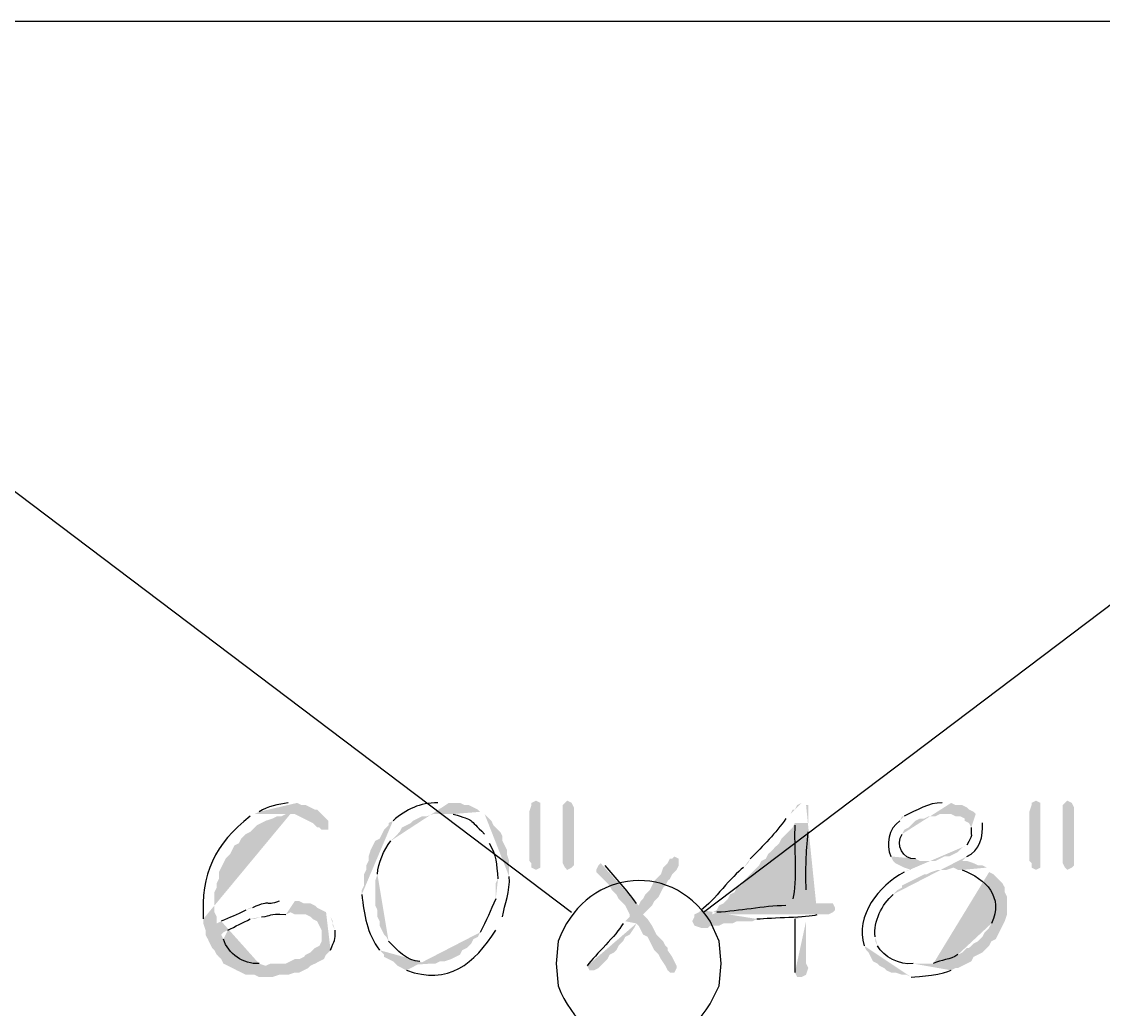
# Model space of a CAD drawing. Header units: inches. Extents: x -167 to 6071, y -6287 to -2731.
# Drawn here: x 1340.95 to 1366.79, y -5959.16 to -5935.56 of the extents above; entities that cross this region are included whole.
import ezdxf

# ---------------------------------------------------------------- set-up
doc = ezdxf.new("R2010")
doc.units = ezdxf.units.IN
doc.header["$LTSCALE"] = 96
doc.header["$MEASUREMENT"] = 0
doc.layers.add('PDF_Geometry', color=7, linetype='Continuous', true_color=0x4a4a4a)
doc.layers.add('PDF_Solid Fills', color=7, linetype='Continuous')

msp = doc.modelspace()

# ---------------------------------------------------------------- hatches: boundary and pattern name
at = {"layer": 'PDF_Solid Fills', "transparency": 33554559}
h = msp.add_hatch(color=256, dxfattribs=at)
h.paths.add_polyline_path([(1347.37, -5954.229), (1347.317, -5954.229)], flags=0)
h.paths.add_polyline_path([(1346.623, -5954.442), (1346.517, -5954.495), (1347.477, -5954.495), (1347.903, -5954.709), (1348.01, -5954.815), (1348.063, -5954.815), (1348.117, -5954.869), (1348.277, -5954.869), (1348.277, -5954.655), (1348.223, -5954.602), (1348.117, -5954.495), (1348.01, -5954.389), (1347.957, -5954.389), (1347.85, -5954.335), (1347.743, -5954.282), (1347.637, -5954.282), (1347.53, -5954.229)], flags=0)
h = msp.add_hatch(color=256, dxfattribs=at)
h.paths.add_polyline_path([(1351.05, -5954.175), (1350.89, -5954.229)], flags=0)
h.paths.add_polyline_path([(1349.823, -5954.655), (1349.717, -5954.709), (1349.717, -5954.762), (1349.61, -5954.869), (1349.557, -5954.975), (1349.503, -5955.082), (1349.397, -5955.135), (1349.343, -5955.242), (1349.29, -5955.349), (1349.237, -5955.509), (1349.237, -5955.615), (1349.183, -5955.722), (1349.183, -5955.829), (1349.13, -5955.935), (1349.13, -5956.202), (1349.077, -5956.309), (1349.077, -5956.415)], flags=0)
h.paths.add_polyline_path([(1349.503, -5957.749), (1349.61, -5957.855), (1349.61, -5957.909), (1349.823, -5958.015), (1349.93, -5958.122), (1350.73, -5958.069), (1350.57, -5958.069), (1350.463, -5958.015)], flags=0)
h.paths.add_polyline_path([(1349.717, -5957.535), (1349.663, -5957.429), (1349.61, -5957.375), (1349.557, -5957.269), (1349.503, -5957.162), (1349.503, -5957.055), (1349.45, -5956.949), (1349.45, -5956.789), (1349.397, -5956.682), (1349.397, -5956.095), (1349.45, -5955.935)], flags=0)
h.paths.add_polyline_path([(1349.77, -5955.135), (1349.877, -5955.029), (1349.983, -5954.922), (1350.037, -5954.815), (1350.25, -5954.709), (1350.303, -5954.655), (1350.41, -5954.602), (1350.517, -5954.549), (1350.623, -5954.549), (1350.783, -5954.495), (1350.997, -5954.495), (1351.903, -5954.442), (1351.85, -5954.389), (1351.743, -5954.335), (1351.637, -5954.282), (1351.53, -5954.282), (1351.423, -5954.229), (1351.157, -5954.229)], flags=0)
for points in [[(1353.237, -5954.175), (1353.13, -5954.229), (1353.13, -5954.282), (1353.077, -5954.442), (1353.077, -5955.615), (1353.13, -5955.669), (1353.13, -5955.775), (1353.237, -5955.829), (1353.343, -5955.775), (1353.343, -5954.229)], [(1353.983, -5954.175), (1353.877, -5954.282), (1353.877, -5955.669), (1353.93, -5955.775), (1353.983, -5955.829), (1354.09, -5955.775), (1354.143, -5955.722), (1354.143, -5954.335), (1354.09, -5954.229)], [(1365.183, -5954.175), (1365.077, -5954.229), (1365.077, -5954.282), (1365.023, -5954.442), (1365.023, -5955.615), (1365.077, -5955.669), (1365.077, -5955.775), (1365.183, -5955.829), (1365.29, -5955.775), (1365.29, -5954.229)], [(1365.93, -5954.175), (1365.877, -5954.229), (1365.823, -5954.282), (1365.823, -5955.669), (1365.877, -5955.775), (1365.93, -5955.829), (1366.037, -5955.775), (1366.09, -5955.722), (1366.09, -5954.335), (1366.037, -5954.229)], [(1356.543, -5955.509), (1356.49, -5955.562), (1356.437, -5955.562), (1356.383, -5955.669), (1356.277, -5955.775), (1356.223, -5955.935), (1356.17, -5955.989), (1356.063, -5956.095), (1356.01, -5956.202), (1355.957, -5956.309), (1355.85, -5956.415), (1355.797, -5956.522), (1355.743, -5956.575), (1355.69, -5956.682), (1355.37, -5956.682), (1355.423, -5956.789), (1355.477, -5956.895), (1355.477, -5956.949), (1355.37, -5957.055), (1355.637, -5957.109), (1355.69, -5957.162), (1355.743, -5957.269), (1355.797, -5957.375), (1355.903, -5957.429), (1355.957, -5957.535), (1356.01, -5957.642), (1356.063, -5957.749), (1356.17, -5957.855), (1356.223, -5957.962), (1356.33, -5958.122), (1356.383, -5958.229), (1356.437, -5958.282), (1356.543, -5958.282), (1356.597, -5958.175), (1356.597, -5958.122), (1356.543, -5958.015), (1356.49, -5957.909), (1356.383, -5957.749), (1356.383, -5957.695), (1356.33, -5957.642), (1356.277, -5957.535), (1356.223, -5957.482), (1356.117, -5957.375), (1356.063, -5957.269), (1356.01, -5957.162), (1355.903, -5957.002), (1355.797, -5956.895), (1356.01, -5956.682), (1356.063, -5956.575), (1356.17, -5956.469), (1356.223, -5956.362), (1356.277, -5956.255), (1356.33, -5956.202), (1356.383, -5956.095), (1356.437, -5956.042), (1356.49, -5955.935), (1356.597, -5955.829), (1356.65, -5955.722), (1356.65, -5955.562)]]:
    msp.add_hatch(color=256, dxfattribs=at).paths.add_polyline_path(points)
h = msp.add_hatch(color=256, dxfattribs=at)
h.paths.add_polyline_path([(1359.583, -5954.229), (1359.477, -5954.282), (1359.423, -5954.389), (1359.37, -5954.389), (1359.317, -5954.495), (1359.21, -5954.602)], flags=0)
h.paths.add_polyline_path([(1358.357, -5955.562), (1358.303, -5955.669), (1358.197, -5955.775)], flags=0)
h.paths.add_polyline_path([(1357.183, -5956.789), (1357.13, -5956.842), (1357.023, -5956.895), (1357.023, -5956.949), (1356.97, -5957.055), (1357.023, -5957.162), (1357.183, -5957.215), (1357.343, -5957.215), (1357.397, -5957.162), (1357.61, -5957.162), (1357.717, -5957.109), (1357.93, -5957.109), (1358.037, -5957.055), (1358.41, -5957.055), (1358.517, -5957.002)], flags=0)
h.paths.add_polyline_path([(1359.957, -5956.895), (1360.223, -5956.895), (1357.45, -5956.895), (1357.45, -5956.842), (1357.557, -5956.789), (1357.61, -5956.682), (1357.717, -5956.629), (1357.823, -5956.522), (1357.877, -5956.415), (1357.983, -5956.362), (1358.037, -5956.255), (1358.143, -5956.202), (1358.197, -5956.095), (1358.303, -5955.989), (1358.357, -5955.935), (1358.57, -5955.722), (1358.623, -5955.615), (1358.73, -5955.562), (1358.783, -5955.455), (1358.89, -5955.349), (1358.943, -5955.295), (1359.05, -5955.189), (1359.103, -5955.082), (1359.21, -5954.975), (1359.263, -5954.922), (1359.37, -5954.815), (1359.423, -5954.709), (1359.743, -5954.709), (1359.743, -5954.282), (1359.69, -5954.282)], flags=0)
h = msp.add_hatch(color=256, dxfattribs=at)
h.paths.add_polyline_path([(1363.05, -5954.229), (1362.943, -5954.229)], flags=0)
h.paths.add_polyline_path([(1362.037, -5954.549), (1361.983, -5954.549), (1361.93, -5954.655)], flags=0)
h.paths.add_polyline_path([(1361.717, -5955.509), (1361.77, -5955.615), (1362.517, -5955.615), (1362.41, -5955.615), (1362.303, -5955.562)], flags=0)
h.paths.add_polyline_path([(1361.983, -5954.975), (1362.037, -5954.869), (1362.143, -5954.815), (1362.25, -5954.709), (1362.303, -5954.655), (1362.41, -5954.602), (1362.517, -5954.602), (1362.623, -5954.549), (1362.783, -5954.549), (1362.89, -5954.495), (1363.743, -5954.495), (1363.69, -5954.442), (1363.583, -5954.389), (1363.53, -5954.335), (1363.423, -5954.282), (1363.263, -5954.282), (1363.157, -5954.229)], flags=0)
h = msp.add_hatch(color=256, dxfattribs=at)
h.paths.add_polyline_path([(1346.517, -5954.495), (1346.41, -5954.549)], flags=0)
h.paths.add_polyline_path([(1345.29, -5957.002), (1345.29, -5957.109), (1345.61, -5957.109), (1345.61, -5956.949), (1345.557, -5956.842), (1345.557, -5956.362), (1345.61, -5956.255), (1345.61, -5956.149), (1345.663, -5956.042), (1345.663, -5955.882), (1345.77, -5955.669), (1345.823, -5955.562), (1345.93, -5955.455), (1345.983, -5955.349), (1346.037, -5955.242), (1346.143, -5955.189), (1346.197, -5955.082), (1346.303, -5954.975), (1346.41, -5954.922), (1346.517, -5954.815), (1346.57, -5954.762), (1346.783, -5954.655), (1346.943, -5954.602), (1347.05, -5954.549), (1347.157, -5954.549), (1347.263, -5954.495), (1347.37, -5954.495)], flags=0)
h = msp.add_hatch(color=256, dxfattribs=at)
h.paths.add_polyline_path([(1351.903, -5954.442), (1350.997, -5954.495), (1351.263, -5954.495)], flags=0)
h.paths.add_polyline_path([(1352.01, -5954.975), (1352.063, -5955.082), (1352.117, -5955.189)], flags=0)
h.paths.add_polyline_path([(1352.33, -5956.042), (1352.277, -5956.149), (1352.277, -5956.522)], flags=0)
h.paths.add_polyline_path([(1351.903, -5957.322), (1351.85, -5957.429), (1351.743, -5957.482), (1351.69, -5957.589), (1351.583, -5957.695), (1351.477, -5957.749), (1351.423, -5957.855), (1351.317, -5957.909), (1351.21, -5957.962), (1351.05, -5958.015), (1350.943, -5958.015), (1350.837, -5958.069), (1350.73, -5958.069), (1349.93, -5958.122), (1350.143, -5958.229)], flags=0)
h.paths.add_polyline_path([(1352.277, -5957.269), (1352.33, -5957.162), (1352.437, -5956.949)], flags=0)
h.paths.add_polyline_path([(1352.597, -5955.989), (1352.597, -5955.615), (1352.543, -5955.455), (1352.543, -5955.349), (1352.437, -5955.135), (1352.437, -5955.029), (1352.383, -5954.922), (1352.33, -5954.869), (1352.223, -5954.762), (1352.17, -5954.655), (1352.117, -5954.602), (1352.01, -5954.495)], flags=0)
h = msp.add_hatch(color=256, dxfattribs=at)
h.paths.add_polyline_path([(1363.743, -5954.495), (1362.997, -5954.495), (1363.157, -5954.495), (1363.263, -5954.549), (1363.37, -5954.549), (1363.477, -5954.602), (1363.477, -5954.655), (1363.583, -5954.709), (1363.637, -5954.815)], flags=0)
h.paths.add_polyline_path([(1363.53, -5955.242), (1363.423, -5955.295), (1363.317, -5955.402), (1363.21, -5955.455), (1363.103, -5955.509), (1362.997, -5955.509), (1362.89, -5955.562), (1362.783, -5955.615), (1361.77, -5955.615), (1361.823, -5955.669), (1362.037, -5955.775), (1362.197, -5955.829), (1362.143, -5955.829), (1362.037, -5955.882)], flags=0)
h.paths.add_polyline_path([(1361.077, -5957.642), (1361.13, -5957.749), (1361.183, -5957.802), (1361.29, -5958.015), (1361.397, -5958.069), (1361.45, -5958.122), (1361.557, -5958.175), (1361.61, -5958.229), (1361.717, -5958.282), (1361.823, -5958.282), (1361.983, -5958.335), (1362.09, -5958.335), (1362.197, -5958.389)], flags=0)
h.paths.add_polyline_path([(1363.157, -5958.229), (1363.263, -5958.175), (1363.317, -5958.175), (1363.423, -5958.122), (1362.357, -5958.069), (1362.25, -5958.069)], flags=0)
h.paths.add_polyline_path([(1361.397, -5957.642), (1361.343, -5957.535), (1361.343, -5957.429)], flags=0)
h.paths.add_polyline_path([(1361.77, -5956.415), (1361.877, -5956.309), (1361.983, -5956.255), (1361.983, -5956.202), (1362.09, -5956.149), (1362.197, -5956.095), (1362.303, -5956.042), (1362.41, -5955.989), (1362.517, -5955.935), (1362.57, -5955.935), (1362.677, -5955.882), (1362.837, -5955.829), (1363.05, -5955.829), (1363.21, -5955.775), (1364.01, -5955.775), (1363.903, -5955.722), (1363.797, -5955.722), (1363.69, -5955.669), (1363.53, -5955.615), (1363.423, -5955.615), (1363.53, -5955.509)], flags=0)
h.paths.add_polyline_path([(1363.903, -5954.709), (1363.85, -5954.602)], flags=0)
h = msp.add_hatch(color=256, dxfattribs=at)
h.paths.add_polyline_path([(1359.743, -5954.709), (1359.423, -5954.709), (1359.423, -5954.762)], flags=0)
h.paths.add_polyline_path([(1359.37, -5956.522), (1359.37, -5956.682), (1359.21, -5956.682)], flags=0)
h.paths.add_polyline_path([(1357.557, -5956.842), (1357.45, -5956.895), (1360.223, -5956.895), (1360.33, -5956.842), (1360.383, -5956.789), (1360.383, -5956.735), (1360.33, -5956.629), (1359.69, -5956.629), (1359.69, -5956.309)], flags=0)
h.paths.add_polyline_path([(1359.743, -5954.922), (1359.743, -5954.815)], flags=0)
h = msp.add_hatch(color=256, dxfattribs=at)
h.paths.add_polyline_path([(1354.783, -5955.669), (1354.73, -5955.722), (1354.677, -5955.829), (1354.677, -5955.882), (1354.73, -5955.935), (1354.997, -5956.202), (1355.05, -5956.309), (1355.157, -5956.415), (1355.21, -5956.522), (1355.317, -5956.629), (1355.37, -5956.682), (1355.69, -5956.682), (1355.637, -5956.629)], flags=0)
h.paths.add_polyline_path([(1354.89, -5955.722), (1354.837, -5955.722)], flags=0)
h = msp.add_hatch(color=256, dxfattribs=at)
h.paths.add_polyline_path([(1364.01, -5955.775), (1363.21, -5955.775), (1363.317, -5955.829), (1363.423, -5955.829)], flags=0)
h.paths.add_polyline_path([(1364.117, -5957.109), (1364.063, -5957.215), (1364.01, -5957.269), (1363.957, -5957.322), (1363.903, -5957.429), (1363.797, -5957.535), (1363.69, -5957.589), (1363.583, -5957.695), (1363.53, -5957.695), (1363.423, -5957.802), (1363.317, -5957.855)], flags=0)
h.paths.add_polyline_path([(1362.73, -5958.069), (1362.357, -5958.069), (1363.423, -5958.122), (1363.53, -5958.069), (1363.637, -5958.015), (1363.69, -5957.909), (1363.903, -5957.802), (1364.01, -5957.695), (1364.063, -5957.642), (1364.117, -5957.535), (1364.223, -5957.482), (1364.33, -5957.269), (1364.437, -5957.055), (1364.49, -5956.895), (1364.49, -5956.469), (1364.437, -5956.362), (1364.437, -5956.255), (1364.383, -5956.149), (1364.277, -5956.042), (1364.223, -5955.989), (1364.17, -5955.935), (1364.063, -5955.882)], flags=0)
h = msp.add_hatch(color=256, dxfattribs=at)
h.paths.add_polyline_path([(1347.317, -5956.575), (1347.103, -5956.575)], flags=0)
h.paths.add_polyline_path([(1346.463, -5956.735), (1346.41, -5956.735), (1346.303, -5956.789)], flags=0)
h.paths.add_polyline_path([(1345.717, -5957.055), (1345.61, -5957.109), (1345.29, -5957.109), (1345.343, -5957.269), (1345.343, -5957.375), (1345.397, -5957.482), (1345.45, -5957.589), (1345.503, -5957.695), (1345.557, -5957.749), (1345.61, -5957.855), (1345.663, -5957.909), (1345.717, -5957.962), (1345.77, -5958.069), (1345.877, -5958.122), (1346.783, -5958.122), (1346.623, -5958.069)], flags=0)
h.paths.add_polyline_path([(1345.77, -5957.482), (1345.717, -5957.375), (1345.77, -5957.322), (1345.877, -5957.269)], flags=0)
h.paths.add_polyline_path([(1346.41, -5957.002), (1346.517, -5957.002), (1346.677, -5956.949)], flags=0)
h.paths.add_polyline_path([(1347.263, -5956.895), (1347.37, -5956.842), (1348.223, -5956.842), (1348.117, -5956.789), (1348.01, -5956.735), (1347.957, -5956.682), (1347.85, -5956.629), (1347.69, -5956.629), (1347.583, -5956.575), (1347.477, -5956.575)], flags=0)
h = msp.add_hatch(color=256, dxfattribs=at)
h.paths.add_polyline_path([(1348.223, -5956.842), (1347.37, -5956.842), (1347.477, -5956.895), (1347.743, -5956.895), (1347.85, -5956.949), (1347.903, -5957.002), (1348.01, -5957.055), (1348.063, -5957.162), (1348.117, -5957.269), (1348.117, -5957.535), (1348.063, -5957.642), (1347.957, -5957.695), (1347.85, -5957.802), (1347.743, -5957.855), (1347.69, -5957.909), (1347.583, -5957.962), (1347.477, -5957.962), (1347.263, -5958.069), (1346.89, -5958.069), (1346.783, -5958.122), (1345.877, -5958.122), (1345.983, -5958.175), (1346.09, -5958.229), (1346.197, -5958.282), (1346.303, -5958.335), (1346.517, -5958.335), (1346.623, -5958.389), (1346.943, -5958.389), (1347.103, -5958.335), (1347.317, -5958.335), (1347.477, -5958.282), (1347.583, -5958.282), (1347.797, -5958.175), (1347.85, -5958.122), (1347.957, -5958.069), (1348.17, -5957.962), (1348.223, -5957.855), (1348.33, -5957.749)], flags=0)
h.paths.add_polyline_path([(1348.437, -5957.269), (1348.383, -5957.162), (1348.383, -5957.055), (1348.33, -5956.949)], flags=0)
h = msp.add_hatch(color=256, dxfattribs=at)
h.paths.add_polyline_path([(1355.37, -5957.055), (1355.317, -5957.109)], flags=0)
h.paths.add_polyline_path([(1354.463, -5958.122), (1354.517, -5958.229), (1354.623, -5958.229), (1354.73, -5958.175), (1354.943, -5957.962), (1354.997, -5957.855), (1355.103, -5957.802), (1355.157, -5957.749), (1355.21, -5957.642), (1355.317, -5957.535), (1355.37, -5957.429), (1355.477, -5957.375), (1355.583, -5957.215), (1355.637, -5957.109)], flags=0)
h = msp.add_hatch(color=256, dxfattribs=at)
h.paths.add_polyline_path([(1359.69, -5956.949), (1359.423, -5956.949), (1359.423, -5957.002)], flags=0)
h.paths.add_polyline_path([(1359.423, -5958.282), (1359.477, -5958.389), (1359.583, -5958.389), (1359.69, -5958.335), (1359.743, -5958.175), (1359.69, -5958.069), (1359.69, -5957.055)], flags=0)

# ---------------------------------------------------------------- linework, layer by layer
at = {"layer": 'PDF_Geometry'}
for points in [[(1357.237, -5956.842), (1385.397, -5935.562), (1325.93, -5935.562), (1325.93, -5980.575), (1385.397, -5980.575), (1385.397, -5935.562)], [(1325.93, -5935.562), (1354.09, -5956.842)], [(1357.397, -5959.029), (1357.61, -5958.602), (1357.663, -5958.069), (1357.61, -5957.535), (1357.397, -5957.055)], [(1353.77, -5957.535), (1353.717, -5958.069), (1353.77, -5958.602)]]:
    msp.add_lwpolyline(points, dxfattribs=at)
at = {"layer": 'PDF_Geometry', "color": 7}
for points in [[(1347.317, -5954.229), (1347.081, -5954.258), (1346.837, -5954.313), (1346.623, -5954.442)], [(1350.89, -5954.229), (1350.465, -5954.221), (1350.142, -5954.379), (1349.823, -5954.655)], [(1362.943, -5954.229), (1362.614, -5954.219), (1362.33, -5954.407), (1362.037, -5954.549)], [(1346.41, -5954.549), (1345.566, -5955.201), (1345.227, -5955.935), (1345.29, -5957.002)], [(1351.263, -5954.495), (1351.79, -5954.661), (1351.606, -5954.587), (1352.01, -5954.975)], [(1359.21, -5954.602), (1358.963, -5954.951), (1358.671, -5955.253), (1358.357, -5955.562)], [(1359.423, -5954.762), (1359.394, -5955.215), (1359.484, -5956.137), (1359.37, -5956.522)], [(1361.93, -5954.655), (1361.662, -5954.845), (1361.585, -5955.223), (1361.717, -5955.509)], [(1363.53, -5955.509), (1363.838, -5955.381), (1363.933, -5955.017), (1363.903, -5954.709)], [(1363.637, -5954.815), (1363.629, -5955.119), (1363.678, -5954.94), (1363.53, -5955.242)], [(1359.69, -5956.309), (1359.681, -5955.754), (1359.686, -5955.463), (1359.743, -5954.922)], [(1362.303, -5955.562), (1361.996, -5955.602), (1361.82, -5955.211), (1361.983, -5954.975)], [(1349.45, -5955.935), (1349.473, -5955.655), (1349.593, -5955.363), (1349.77, -5955.135)], [(1352.117, -5955.189), (1352.301, -5955.48), (1352.289, -5955.682), (1352.33, -5956.042)], [(1355.637, -5956.629), (1355.408, -5956.31), (1355.143, -5956.02), (1354.89, -5955.722)], [(1358.197, -5955.775), (1357.911, -5955.967), (1357.495, -5956.574), (1357.183, -5956.789)], [(1363.423, -5955.829), (1363.985, -5956.048), (1364.421, -5956.482), (1364.117, -5957.109)], [(1352.437, -5956.949), (1352.488, -5956.657), (1352.629, -5956.333), (1352.597, -5955.989)], [(1362.037, -5955.882), (1361.428, -5956.204), (1360.854, -5956.919), (1361.077, -5957.642)], [(1347.103, -5956.575), (1346.726, -5956.721), (1346.965, -5956.517), (1346.463, -5956.735)], [(1349.077, -5956.415), (1349.14, -5956.908), (1349.19, -5957.333), (1349.503, -5957.749)], [(1352.277, -5956.522), (1352.148, -5956.803), (1352.059, -5957.037), (1351.903, -5957.322)], [(1361.343, -5957.429), (1361.293, -5957.055), (1361.502, -5956.658), (1361.77, -5956.415)], [(1346.303, -5956.789), (1346.084, -5956.914), (1345.929, -5956.957), (1345.717, -5957.055)], [(1346.677, -5956.949), (1346.958, -5956.931), (1346.804, -5956.866), (1347.263, -5956.895)], [(1359.21, -5956.682), (1358.647, -5956.693), (1358.11, -5956.816), (1357.557, -5956.842)], [(1345.877, -5957.269), (1346.054, -5957.18), (1346.232, -5957.091), (1346.41, -5957.002)], [(1355.317, -5957.109), (1355.152, -5957.407), (1354.662, -5957.842), (1354.463, -5958.122)], [(1358.517, -5957.002), (1358.881, -5956.963), (1359.711, -5956.969), (1359.957, -5956.895)], [(1359.423, -5957.002), (1359.423, -5957.429), (1359.423, -5957.855), (1359.423, -5958.282)], [(1348.33, -5957.749), (1348.422, -5957.502), (1348.45, -5957.535), (1348.437, -5957.269)], [(1350.143, -5958.229), (1351.139, -5958.591), (1351.767, -5958.074), (1352.277, -5957.269)], [(1346.623, -5958.069), (1346.254, -5958.091), (1345.878, -5957.836), (1345.77, -5957.482)], [(1350.463, -5958.015), (1350.159, -5958.016), (1349.914, -5957.738), (1349.717, -5957.535)], [(1362.25, -5958.069), (1361.92, -5958.102), (1361.55, -5957.921), (1361.397, -5957.642)], [(1363.317, -5957.855), (1363.124, -5957.985), (1362.926, -5957.971), (1362.73, -5958.069)], [(1362.197, -5958.389), (1362.379, -5958.397), (1363.007, -5958.315), (1363.157, -5958.229)]]:
    msp.add_open_spline(points, degree=3, dxfattribs=at)
at = {"layer": 'PDF_Geometry'}
for points in [[(1357.397, -5957.055), (1356.394, -5955.526), (1354.347, -5955.891), (1353.77, -5957.535)], [(1353.77, -5958.602), (1354.396, -5960.286), (1356.474, -5960.614), (1357.397, -5959.029)]]:
    msp.add_open_spline(points, degree=3, dxfattribs=at)

doc.saveas('drawing.dxf')
